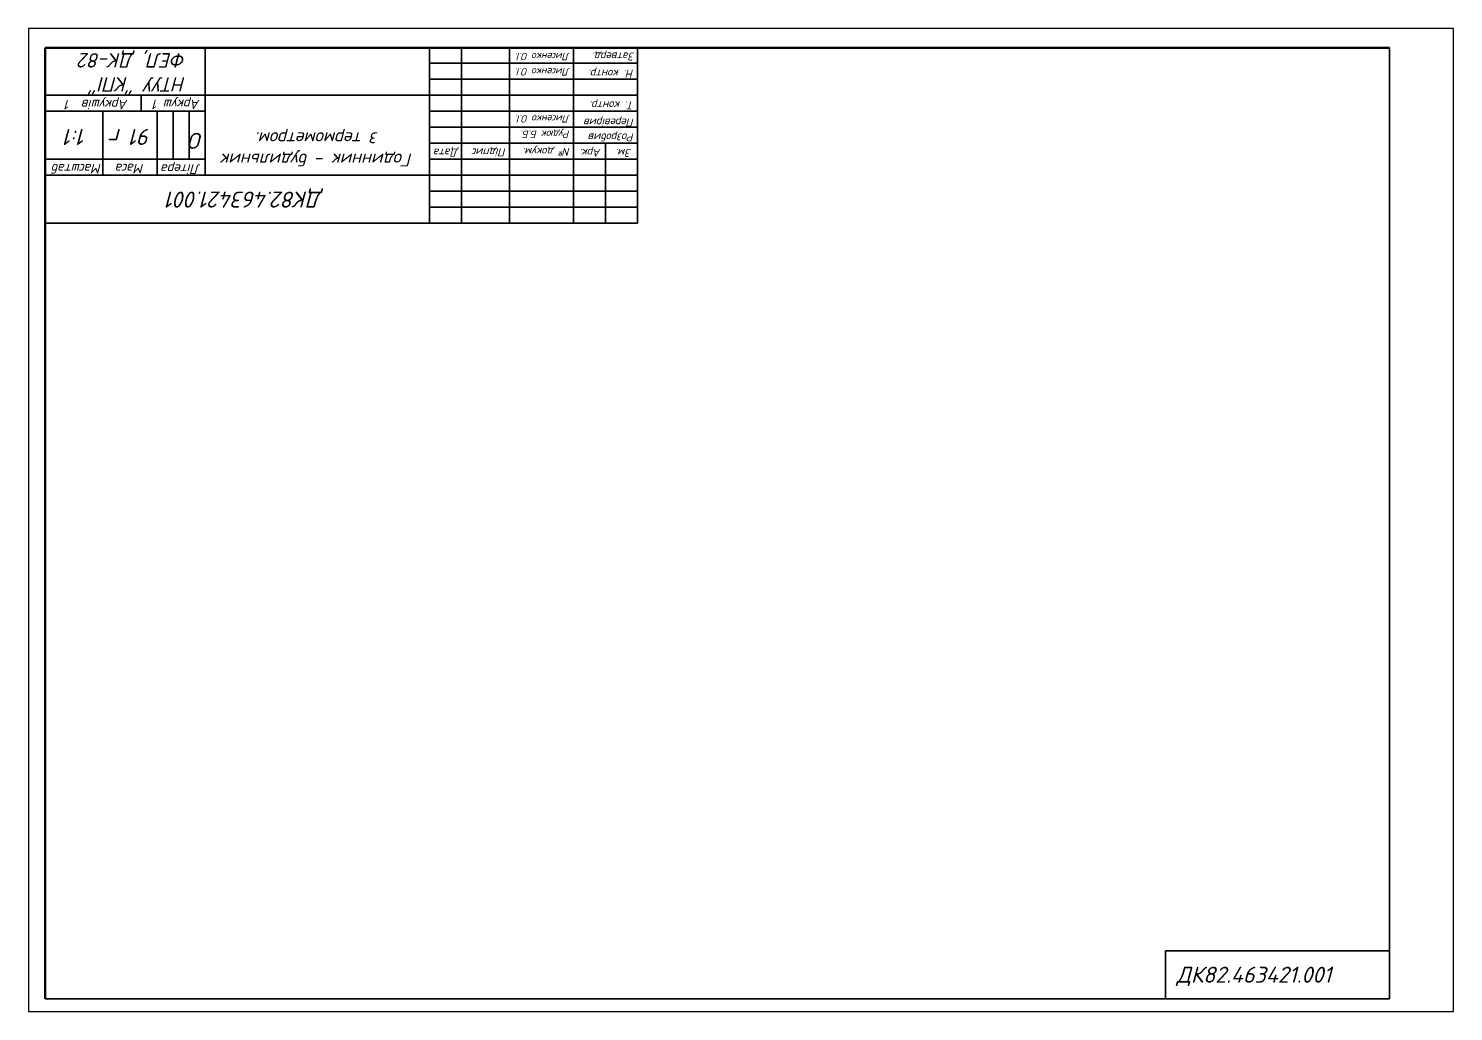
# Model space of a CAD drawing. Header units: millimetres. Extents: x 3055 to 4426, y 1319 to 1950.
# Drawn here: x 3981.2 to 4426.5, y 1545.6 to 1852.6 of the extents above; entities that cross this region are included whole.
import ezdxf

# ---------------------------------------------------------------- set-up
doc = ezdxf.new("R2010")
doc.units = ezdxf.units.MM
doc.layers.add('Основная', color=7, linetype='Continuous', lineweight=70)
doc.layers.add('схема', color=7, linetype='Continuous', lineweight=35)
doc.styles.add('стиль1', font='isocpeui.ttf')

msp = doc.modelspace()

# ---------------------------------------------------------------- linework, layer by layer
at = {"elevation": 42.35}
msp.add_lwpolyline([(4426.49, 1550.59), (4426.49, 1852.59), (3986.49, 1852.59), (3981.25, 1852.59), (3981.25, 1545.59), (4406.49, 1545.59), (4426.49, 1545.59)], close=True, dxfattribs=at)
at = {"layer": 'Основная', "ltscale": 10}
for p, q in [((3986.49, 1846.51, 42.35), (4406.49, 1846.51, 42.35)), ((3986.49, 1549.51, 42.35), (3986.49, 1846.51, 42.35))]:
    msp.add_line(p, q, dxfattribs=at)
at = {"layer": 'схема'}
for p, q in [((3986.49, 1791.79, 42.35), (3986.49, 1846.51, 42.35)), ((4171.49, 1846.51, 42.35), (3986.49, 1846.51, 42.35)), ((3986.49, 1846.51, 42.35), (3986.49, 1791.51, 42.35)), ((4036.49, 1806.79, 42.35), (4036.49, 1846.51, 42.35)), ((4036.49, 1831.51, 42.35), (4036.49, 1846.51, 42.35)), ((4036.49, 1846.51, 42.35), (4106.49, 1846.51, 42.35)), ((4106.49, 1791.79, 42.35), (4106.49, 1846.79, 42.35)), ((4116.49, 1846.51, 42.35), (4106.49, 1846.51, 42.35)), ((4106.49, 1846.51, 42.35), (4106.49, 1791.79, 42.35)), ((4106.49, 1846.51, 42.35), (4106.49, 1831.51, 42.35)), ((4116.49, 1791.79, 42.35), (4116.49, 1846.51, 42.35)), ((4131.49, 1791.79, 42.35), (4131.49, 1846.51, 42.35)), ((4131.49, 1846.51, 42.35), (4151.49, 1846.51, 42.35)), ((4151.49, 1846.51, 42.35), (4151.49, 1791.79, 42.35)), ((4171.49, 1846.51, 42.35), (4171.49, 1791.79, 42.35)), ((4171.49, 1791.79, 42.35), (4171.49, 1846.51, 42.35)), ((4406.49, 1549.51, 42.35), (4406.49, 1846.51, 42.35)), ((4171.49, 1841.79, 42.35), (4106.49, 1841.79, 42.35)), ((4106.49, 1836.79, 42.35), (4171.49, 1836.79, 42.35)), ((3986.49, 1831.79, 42.35), (4106.49, 1831.79, 42.35)), ((3986.49, 1826.51, 42.35), (3986.49, 1831.51, 42.35)), ((4016.49, 1826.79, 42.35), (4016.49, 1831.79, 42.35)), ((4016.49, 1831.51, 42.35), (4016.49, 1826.79, 42.35)), ((4036.49, 1826.51, 42.35), (4036.49, 1831.51, 42.35)), ((4171.49, 1831.79, 42.35), (4106.49, 1831.79, 42.35)), ((3986.49, 1826.79, 42.35), (4036.49, 1826.79, 42.35)), ((4004.49, 1806.79, 42.35), (4004.49, 1826.79, 42.35)), ((4004.49, 1806.79, 42.35), (4004.49, 1826.51, 42.35)), ((4021.49, 1806.79, 42.35), (4021.49, 1826.79, 42.35)), ((4021.49, 1811.51, 42.35), (4021.49, 1826.51, 42.35)), ((4026.49, 1811.79, 42.35), (4026.49, 1826.79, 42.35)), ((4026.49, 1811.79, 42.35), (4026.49, 1826.51, 42.35)), ((4031.49, 1811.79, 42.35), (4031.49, 1826.79, 42.35)), ((4031.49, 1811.79, 42.35), (4031.49, 1826.51, 42.35)), ((4036.49, 1811.51, 42.35), (4036.49, 1826.51, 42.35)), ((4036.49, 1826.51, 42.35), (4036.49, 1806.79, 42.35)), ((4106.49, 1826.79, 42.35), (4171.49, 1826.79, 42.35)), ((4171.49, 1821.79, 42.35), (4106.49, 1821.79, 42.35)), ((4106.49, 1816.51, 42.35), (4106.49, 1821.51, 42.35)), ((4171.49, 1821.51, 42.35), (4171.49, 1816.51, 42.35)), ((4106.49, 1816.79, 42.35), (4171.49, 1816.79, 42.35)), ((4161.49, 1791.79, 42.35), (4161.49, 1816.79, 42.35)), ((4161.49, 1791.79, 42.35), (4161.49, 1816.51, 42.35)), ((4171.49, 1816.51, 42.35), (4171.49, 1791.79, 42.35)), ((4171.49, 1806.51, 42.35), (4171.49, 1816.51, 42.35)), ((4036.49, 1811.79, 42.35), (3986.49, 1811.79, 42.35)), ((3986.49, 1806.51, 42.35), (3986.49, 1811.51, 42.35)), ((4021.49, 1806.79, 42.35), (4021.49, 1811.51, 42.35)), ((4036.49, 1811.51, 42.35), (4036.49, 1806.79, 42.35)), ((4171.49, 1811.79, 42.35), (4106.49, 1811.79, 42.35)), ((4106.49, 1806.79, 42.35), (3986.49, 1806.79, 42.35)), ((4106.49, 1806.79, 42.35), (3986.49, 1806.79, 42.35)), ((3986.49, 1806.51, 42.35), (3986.49, 1791.51, 42.35)), ((4106.49, 1806.79, 42.35), (4171.49, 1806.79, 42.35)), ((4171.49, 1801.79, 42.35), (4106.49, 1801.79, 42.35)), ((4106.49, 1796.79, 42.35), (4171.49, 1796.79, 42.35)), ((4171.49, 1791.79, 42.35), (3986.49, 1791.79, 42.35)), ((4406.49, 1564.51, 42.35), (4336.49, 1564.51, 42.35)), ((4336.49, 1564.51, 42.35), (4336.49, 1549.51, 42.35)), ((4406.49, 1549.51, 42.35), (4406.49, 1564.51, 42.35)), ((3986.49, 1549.51, 42.35), (4406.49, 1549.51, 42.35))]:
    msp.add_line(p, q, dxfattribs=at)

# ---------------------------------------------------------------- texts
at = {"layer": 'схема', "color": 0, "lineweight": 80, "attachment_point": 1, "rotation": 180, "style": 'стиль1'}
for s, width, insert, char_height in [('НТУУ "КПІ"\\PФЕЛ, ДК-82', 41.2561, (4030.48, 1832.9, 42.35), 4.5), ('Затверд.', 20, (4170.69, 1842.61, 42.35), 2.5), ('Н. контр.', 20, (4170.37, 1837.22, 42.35), 2.5), ('Аркушів  1', 26.5442, (4012.36, 1827.32, 42.35), 3), ('Аркуш 1 ', 17.5119, (4034.88, 1827.39, 42.35), 3), ('Т. контр.', 20, (4170.32, 1827.35, 42.35), 2.5), ('Перевірив', 20, (4170.54, 1821.97, 42.35), 2.5), ('Розробив', 20, (4170.52, 1817.34, 42.35), 2.5), ('Дата', 8.2595, (4115.56, 1812.58, 42.35), 2.5), ('Підпис', 8.2595, (4130.5, 1812.66, 42.35), 2.5), ('№ докум.', 17.1363, (4150.51, 1812.82, 42.35), 2.5), ('Арк.', 8.2595, (4160.13, 1812.51, 42.35), 2.5), ('Зм.', 8.2595, (4169.62, 1812.51, 42.35), 2.5), ('Масштаб', 13.3473, (4004.1, 1807.31, 42.35), 3), ('Маса', 13.3473, (4017.38, 1807.34, 42.35), 3), ('Літера', 13.3473, (4034.88, 1807.17, 42.35), 3)]:
    msp.add_mtext_dynamic_manual_height_columns(s, width=width, gutter_width=12.5, heights=[0], dxfattribs=dict(at, insert=insert, char_height=char_height))
at = {"layer": 'схема', "char_height": 2.3, "attachment_point": 1, "rotation": 180, "style": 'стиль1'}
for s, insert in [('Лисенко О.І.', (4150.37, 1842.69, 42.35)), ('Лисенко О.І.', (4150.36, 1837.91, 42.35)), ('Лисенко О.І.', (4150.42, 1823.22, 42.35)), ('Рудюк Б.Б.', (4150.42, 1818.4, 42.35))]:
    msp.add_mtext(s, dxfattribs=dict(at, insert=insert))
at = {"layer": 'схема', "attachment_point": 1, "rotation": 180, "style": 'стиль1'}
for s, width, gutter_width, heights, insert, char_height in [('1:1', 14.6852, 15, [5.03], (3999.47, 1816.23, 42.35), 5), ('91 г', 14.6852, 15, [0], (4019.68, 1816.23, 42.35), 5), ('\\pxqc;Годинник - будильник\\Pз термометром.', 70, 17.5, [43.19], (4106.49, 1809.53, 42.35), 4), ('О', 14.6852, 15, [0], (4035.81, 1815.02, 42.35), 5)]:
    msp.add_mtext_dynamic_manual_height_columns(s, width=width, gutter_width=gutter_width, heights=heights, dxfattribs=dict(at, insert=insert, char_height=char_height))
at = {"layer": 'схема', "lineweight": 80, "insert": (4073.07, 1796.66, 42.35), "char_height": 5, "attachment_point": 1, "rotation": 180, "style": 'стиль1'}
msp.add_mtext_dynamic_manual_height_columns('ДК82.463421.001', width=81.8678, gutter_width=12.5, heights=[0], dxfattribs=at)
at = {"layer": 'схема', "lineweight": 80, "insert": (4339.92, 1559.58, 42.35), "char_height": 5, "attachment_point": 1, "style": 'стиль1'}
msp.add_mtext_dynamic_manual_height_columns('ДК82.463421.001', width=81.8678, gutter_width=12.5, heights=[0], dxfattribs=at)

doc.saveas('drawing.dxf')
